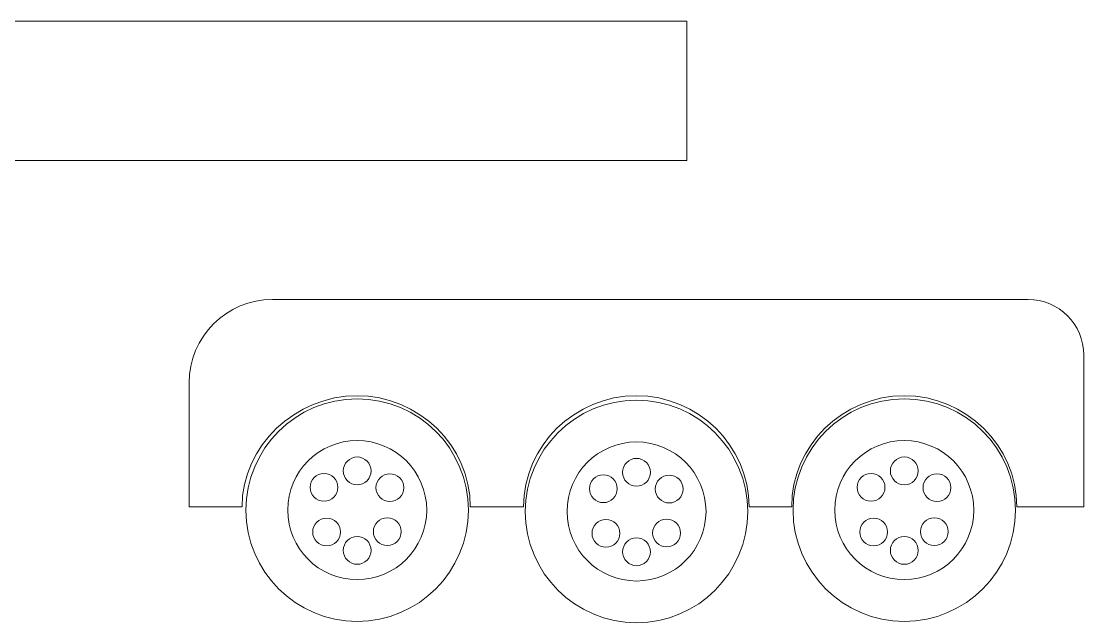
# Model space of a CAD drawing. Header units: millimetres. Extents: x -2444 to 3336, y -980 to 1690.
# Drawn here: x 1535.7 to 1917.9, y -151.4 to 64.9 of the extents above; entities that cross this region are included whole.
import ezdxf

# ---------------------------------------------------------------- set-up
doc = ezdxf.new("R2010")
doc.units = ezdxf.units.MM
doc.header["$MEASUREMENT"] = 0
doc.layers.add('Camada 1', color=7, linetype='Continuous')

msp = doc.modelspace()

# ---------------------------------------------------------------- linework, layer by layer
at = {"layer": 'Camada 1', "color": 250, "lineweight": 9}
msp.add_lwpolyline([(744.5454, 14.8885), (1775.1454, 14.8885), (1775.1454, 64.8885), (744.5454, 64.8885), (744.5454, 14.8885)], close=True, dxfattribs=at)
for centre, major_axis, ratio in [((1656.5572, -110.8548), (0, 40), 0.9999975), ((1757.023, -111.3548), (0, 40), 0.9999975), ((1853.3314, -110.8548), (0, 40), 0.9999975), ((1656.5571, -96.7548), (0, 5), 1), ((1757.0229, -97.2548), (0, 5), 1), ((1853.3313, -96.7548), (0, 5), 1), ((1644.6127, -102.6728), (0, 5), 1), ((1668.3087, -102.791), (0, 5), 1), ((1745.0785, -103.1728), (0, 5), 1), ((1768.7745, -103.291), (0, 5), 1), ((1841.3869, -102.6728), (0, 5), 1), ((1865.0829, -102.791), (0, 5), 1), ((1645.5545, -118.7212), (0, 5), 1), ((1667.3669, -118.603), (0, 5), 1), ((1746.0203, -119.2212), (0, 5), 1), ((1767.8327, -119.103), (0, 5), 1), ((1842.3287, -118.7212), (0, 5), 1), ((1864.1411, -118.603), (0, 5), 1), ((1656.5571, -125.3548), (0, 5), 1), ((1757.0229, -125.8548), (0, 5), 1), ((1853.3313, -125.3548), (0, 5), 1)]:
    msp.add_ellipse(centre, major_axis=major_axis, ratio=ratio, dxfattribs=at)
for points, knots in [([(1626.0896, -35.1115), (1626.0896, -35.1115), (1897.8843, -35.1115), (1897.8843, -35.1115), (1897.8843, -35.1115), (1908.8843, -35.1115), (1917.8843, -44.1115), (1917.8843, -55.1115), (1917.8843, -55.1115), (1917.8843, -55.1115), (1917.8843, -109.7255), (1917.8843, -109.7255), (1917.8843, -109.7255), (1917.8843, -109.7255), (1893.8295, -109.7255), (1893.8295, -109.7255), (1893.8295, -109.7255), (1893.8295, -87.6342), (1875.4209, -69.7255), (1853.3296, -69.7255), (1853.3296, -69.7255), (1831.2383, -69.7255), (1812.8295, -87.6342), (1812.8295, -109.7255), (1812.8295, -109.7255), (1812.8295, -109.7255), (1797.487, -109.7255), (1797.487, -109.7255), (1797.487, -109.7255), (1797.487, -87.6342), (1779.0784, -69.7255), (1756.9871, -69.7255), (1756.9871, -69.7255), (1734.8958, -69.7255), (1716.387, -87.6342), (1716.387, -109.7255), (1716.387, -109.7255), (1716.387, -109.7255), (1697.2383, -109.7255), (1697.2383, -109.7255), (1697.2383, -109.7255), (1697.2383, -87.6342), (1678.6297, -69.7255), (1656.5384, -69.7255), (1656.5384, -69.7255), (1634.4471, -69.7255), (1615.1383, -87.6342), (1615.1383, -109.7255), (1615.1383, -109.7255), (1615.1383, -109.7255), (1596.0896, -109.7255), (1596.0896, -109.7255), (1596.0896, -109.7255), (1596.0896, -109.7255), (1596.0896, -65.1115), (1596.0896, -65.1115), (1596.0896, -65.1115), (1596.0896, -48.6115), (1609.5896, -35.1115), (1626.0896, -35.1115)], [0, 0, 0, 0, 0.0625, 0.0625, 0.0625, 0.0625, 0.125, 0.125, 0.125, 0.125, 0.1875, 0.1875, 0.1875, 0.1875, 0.25, 0.25, 0.25, 0.25, 0.3125, 0.3125, 0.3125, 0.3125, 0.375, 0.375, 0.375, 0.375, 0.4375, 0.4375, 0.4375, 0.4375, 0.5, 0.5, 0.5, 0.5, 0.5625, 0.5625, 0.5625, 0.5625, 0.625, 0.625, 0.625, 0.625, 0.6875, 0.6875, 0.6875, 0.6875, 0.75, 0.75, 0.75, 0.75, 0.8125, 0.8125, 0.8125, 0.8125, 0.875, 0.875, 0.875, 0.875, 1, 1, 1, 1]), ([(1656.5572, -135.8548), (1642.7501, -135.8548), (1631.5571, -124.6619), (1631.5571, -110.8548), (1631.5571, -110.8548), (1631.5571, -97.0477), (1642.7501, -85.8548), (1656.5572, -85.8548), (1656.5572, -85.8548), (1670.3642, -85.8548), (1681.5571, -97.0477), (1681.5571, -110.8548), (1681.5571, -110.8548), (1681.5571, -124.6619), (1670.3642, -135.8548), (1656.5572, -135.8548)], [0, 0, 0, 0, 0.2, 0.2, 0.2, 0.2, 0.4, 0.4, 0.4, 0.4, 0.6, 0.6, 0.6, 0.6, 1, 1, 1, 1]), ([(1757.023, -136.3548), (1743.2159, -136.3548), (1732.0229, -125.1619), (1732.0229, -111.3548), (1732.0229, -111.3548), (1732.0229, -97.5477), (1743.2159, -86.3548), (1757.023, -86.3548), (1757.023, -86.3548), (1770.83, -86.3548), (1782.0229, -97.5477), (1782.0229, -111.3548), (1782.0229, -111.3548), (1782.0229, -125.1619), (1770.83, -136.3548), (1757.023, -136.3548)], [0, 0, 0, 0, 0.2, 0.2, 0.2, 0.2, 0.4, 0.4, 0.4, 0.4, 0.6, 0.6, 0.6, 0.6, 1, 1, 1, 1]), ([(1853.3314, -135.8548), (1839.5243, -135.8548), (1828.3313, -124.6619), (1828.3313, -110.8548), (1828.3313, -110.8548), (1828.3313, -97.0477), (1839.5243, -85.8548), (1853.3314, -85.8548), (1853.3314, -85.8548), (1867.1384, -85.8548), (1878.3313, -97.0477), (1878.3313, -110.8548), (1878.3313, -110.8548), (1878.3313, -124.6619), (1867.1384, -135.8548), (1853.3314, -135.8548)], [0, 0, 0, 0, 0.2, 0.2, 0.2, 0.2, 0.4, 0.4, 0.4, 0.4, 0.6, 0.6, 0.6, 0.6, 1, 1, 1, 1]), ([(1656.5571, -101.7548), (1653.7957, -101.7548), (1651.5571, -99.5162), (1651.5571, -96.7548), (1651.5571, -96.7548), (1651.5571, -93.9934), (1653.7957, -91.7548), (1656.5571, -91.7548), (1656.5571, -91.7548), (1659.3185, -91.7548), (1661.5571, -93.9934), (1661.5571, -96.7548), (1661.5571, -96.7548), (1661.5571, -99.5162), (1659.3185, -101.7548), (1656.5571, -101.7548)], [0, 0, 0, 0, 0.2, 0.2, 0.2, 0.2, 0.4, 0.4, 0.4, 0.4, 0.6, 0.6, 0.6, 0.6, 1, 1, 1, 1]), ([(1757.0229, -102.2548), (1754.2615, -102.2548), (1752.0229, -100.0162), (1752.0229, -97.2548), (1752.0229, -97.2548), (1752.0229, -94.4934), (1754.2615, -92.2548), (1757.0229, -92.2548), (1757.0229, -92.2548), (1759.7843, -92.2548), (1762.0229, -94.4934), (1762.0229, -97.2548), (1762.0229, -97.2548), (1762.0229, -100.0162), (1759.7843, -102.2548), (1757.0229, -102.2548)], [0, 0, 0, 0, 0.2, 0.2, 0.2, 0.2, 0.4, 0.4, 0.4, 0.4, 0.6, 0.6, 0.6, 0.6, 1, 1, 1, 1]), ([(1853.3313, -101.7548), (1850.5699, -101.7548), (1848.3313, -99.5162), (1848.3313, -96.7548), (1848.3313, -96.7548), (1848.3313, -93.9934), (1850.5699, -91.7548), (1853.3313, -91.7548), (1853.3313, -91.7548), (1856.0927, -91.7548), (1858.3313, -93.9934), (1858.3313, -96.7548), (1858.3313, -96.7548), (1858.3313, -99.5162), (1856.0927, -101.7548), (1853.3313, -101.7548)], [0, 0, 0, 0, 0.2, 0.2, 0.2, 0.2, 0.4, 0.4, 0.4, 0.4, 0.6, 0.6, 0.6, 0.6, 1, 1, 1, 1]), ([(1644.6127, -107.6728), (1647.3741, -107.6728), (1649.6127, -105.4342), (1649.6127, -102.6728), (1649.6127, -102.6728), (1649.6127, -99.9114), (1647.3741, -97.6728), (1644.6127, -97.6728), (1644.6127, -97.6728), (1641.8513, -97.6728), (1639.6127, -99.9114), (1639.6127, -102.6728), (1639.6127, -102.6728), (1639.6127, -105.4342), (1641.8513, -107.6728), (1644.6127, -107.6728)], [0, 0, 0, 0, 0.2, 0.2, 0.2, 0.2, 0.4, 0.4, 0.4, 0.4, 0.6, 0.6, 0.6, 0.6, 1, 1, 1, 1]), ([(1668.3087, -107.791), (1665.5473, -107.791), (1663.3087, -105.5524), (1663.3087, -102.791), (1663.3087, -102.791), (1663.3087, -100.0296), (1665.5473, -97.791), (1668.3087, -97.791), (1668.3087, -97.791), (1671.0701, -97.791), (1673.3087, -100.0296), (1673.3087, -102.791), (1673.3087, -102.791), (1673.3087, -105.5524), (1671.0701, -107.791), (1668.3087, -107.791)], [0, 0, 0, 0, 0.2, 0.2, 0.2, 0.2, 0.4, 0.4, 0.4, 0.4, 0.6, 0.6, 0.6, 0.6, 1, 1, 1, 1]), ([(1745.0785, -108.1728), (1747.8399, -108.1728), (1750.0785, -105.9342), (1750.0785, -103.1728), (1750.0785, -103.1728), (1750.0785, -100.4114), (1747.8399, -98.1728), (1745.0785, -98.1728), (1745.0785, -98.1728), (1742.3171, -98.1728), (1740.0785, -100.4114), (1740.0785, -103.1728), (1740.0785, -103.1728), (1740.0785, -105.9342), (1742.3171, -108.1728), (1745.0785, -108.1728)], [0, 0, 0, 0, 0.2, 0.2, 0.2, 0.2, 0.4, 0.4, 0.4, 0.4, 0.6, 0.6, 0.6, 0.6, 1, 1, 1, 1]), ([(1768.7745, -108.291), (1766.0131, -108.291), (1763.7745, -106.0524), (1763.7745, -103.291), (1763.7745, -103.291), (1763.7745, -100.5296), (1766.0131, -98.291), (1768.7745, -98.291), (1768.7745, -98.291), (1771.5359, -98.291), (1773.7745, -100.5296), (1773.7745, -103.291), (1773.7745, -103.291), (1773.7745, -106.0524), (1771.5359, -108.291), (1768.7745, -108.291)], [0, 0, 0, 0, 0.2, 0.2, 0.2, 0.2, 0.4, 0.4, 0.4, 0.4, 0.6, 0.6, 0.6, 0.6, 1, 1, 1, 1]), ([(1841.3869, -107.6728), (1844.1483, -107.6728), (1846.3869, -105.4342), (1846.3869, -102.6728), (1846.3869, -102.6728), (1846.3869, -99.9114), (1844.1483, -97.6728), (1841.3869, -97.6728), (1841.3869, -97.6728), (1838.6255, -97.6728), (1836.3869, -99.9114), (1836.3869, -102.6728), (1836.3869, -102.6728), (1836.3869, -105.4342), (1838.6255, -107.6728), (1841.3869, -107.6728)], [0, 0, 0, 0, 0.2, 0.2, 0.2, 0.2, 0.4, 0.4, 0.4, 0.4, 0.6, 0.6, 0.6, 0.6, 1, 1, 1, 1]), ([(1865.0829, -107.791), (1862.3215, -107.791), (1860.0829, -105.5524), (1860.0829, -102.791), (1860.0829, -102.791), (1860.0829, -100.0296), (1862.3215, -97.791), (1865.0829, -97.791), (1865.0829, -97.791), (1867.8443, -97.791), (1870.0829, -100.0296), (1870.0829, -102.791), (1870.0829, -102.791), (1870.0829, -105.5524), (1867.8443, -107.791), (1865.0829, -107.791)], [0, 0, 0, 0, 0.2, 0.2, 0.2, 0.2, 0.4, 0.4, 0.4, 0.4, 0.6, 0.6, 0.6, 0.6, 1, 1, 1, 1]), ([(1645.5545, -113.7212), (1642.7931, -113.7212), (1640.5545, -115.9598), (1640.5545, -118.7212), (1640.5545, -118.7212), (1640.5545, -121.4826), (1642.7931, -123.7212), (1645.5545, -123.7212), (1645.5545, -123.7212), (1648.3159, -123.7212), (1650.5545, -121.4826), (1650.5545, -118.7212), (1650.5545, -118.7212), (1650.5545, -115.9598), (1648.3159, -113.7212), (1645.5545, -113.7212)], [0, 0, 0, 0, 0.2, 0.2, 0.2, 0.2, 0.4, 0.4, 0.4, 0.4, 0.6, 0.6, 0.6, 0.6, 1, 1, 1, 1]), ([(1667.3669, -113.603), (1670.1283, -113.603), (1672.3669, -115.8416), (1672.3669, -118.603), (1672.3669, -118.603), (1672.3669, -121.3644), (1670.1283, -123.603), (1667.3669, -123.603), (1667.3669, -123.603), (1664.6055, -123.603), (1662.3669, -121.3644), (1662.3669, -118.603), (1662.3669, -118.603), (1662.3669, -115.8416), (1664.6055, -113.603), (1667.3669, -113.603)], [0, 0, 0, 0, 0.2, 0.2, 0.2, 0.2, 0.4, 0.4, 0.4, 0.4, 0.6, 0.6, 0.6, 0.6, 1, 1, 1, 1]), ([(1746.0203, -114.2212), (1743.2589, -114.2212), (1741.0203, -116.4598), (1741.0203, -119.2212), (1741.0203, -119.2212), (1741.0203, -121.9826), (1743.2589, -124.2212), (1746.0203, -124.2212), (1746.0203, -124.2212), (1748.7817, -124.2212), (1751.0203, -121.9826), (1751.0203, -119.2212), (1751.0203, -119.2212), (1751.0203, -116.4598), (1748.7817, -114.2212), (1746.0203, -114.2212)], [0, 0, 0, 0, 0.2, 0.2, 0.2, 0.2, 0.4, 0.4, 0.4, 0.4, 0.6, 0.6, 0.6, 0.6, 1, 1, 1, 1]), ([(1767.8327, -114.103), (1770.5941, -114.103), (1772.8327, -116.3416), (1772.8327, -119.103), (1772.8327, -119.103), (1772.8327, -121.8644), (1770.5941, -124.103), (1767.8327, -124.103), (1767.8327, -124.103), (1765.0713, -124.103), (1762.8327, -121.8644), (1762.8327, -119.103), (1762.8327, -119.103), (1762.8327, -116.3416), (1765.0713, -114.103), (1767.8327, -114.103)], [0, 0, 0, 0, 0.2, 0.2, 0.2, 0.2, 0.4, 0.4, 0.4, 0.4, 0.6, 0.6, 0.6, 0.6, 1, 1, 1, 1]), ([(1842.3287, -113.7212), (1839.5673, -113.7212), (1837.3287, -115.9598), (1837.3287, -118.7212), (1837.3287, -118.7212), (1837.3287, -121.4826), (1839.5673, -123.7212), (1842.3287, -123.7212), (1842.3287, -123.7212), (1845.0901, -123.7212), (1847.3287, -121.4826), (1847.3287, -118.7212), (1847.3287, -118.7212), (1847.3287, -115.9598), (1845.0901, -113.7212), (1842.3287, -113.7212)], [0, 0, 0, 0, 0.2, 0.2, 0.2, 0.2, 0.4, 0.4, 0.4, 0.4, 0.6, 0.6, 0.6, 0.6, 1, 1, 1, 1]), ([(1864.1411, -113.603), (1866.9025, -113.603), (1869.1411, -115.8416), (1869.1411, -118.603), (1869.1411, -118.603), (1869.1411, -121.3644), (1866.9025, -123.603), (1864.1411, -123.603), (1864.1411, -123.603), (1861.3797, -123.603), (1859.1411, -121.3644), (1859.1411, -118.603), (1859.1411, -118.603), (1859.1411, -115.8416), (1861.3797, -113.603), (1864.1411, -113.603)], [0, 0, 0, 0, 0.2, 0.2, 0.2, 0.2, 0.4, 0.4, 0.4, 0.4, 0.6, 0.6, 0.6, 0.6, 1, 1, 1, 1]), ([(1656.5571, -130.3548), (1653.7957, -130.3548), (1651.5571, -128.1162), (1651.5571, -125.3548), (1651.5571, -125.3548), (1651.5571, -122.5934), (1653.7957, -120.3548), (1656.5571, -120.3548), (1656.5571, -120.3548), (1659.3185, -120.3548), (1661.5571, -122.5934), (1661.5571, -125.3548), (1661.5571, -125.3548), (1661.5571, -128.1162), (1659.3185, -130.3548), (1656.5571, -130.3548)], [0, 0, 0, 0, 0.2, 0.2, 0.2, 0.2, 0.4, 0.4, 0.4, 0.4, 0.6, 0.6, 0.6, 0.6, 1, 1, 1, 1]), ([(1757.0229, -130.8548), (1754.2615, -130.8548), (1752.0229, -128.6162), (1752.0229, -125.8548), (1752.0229, -125.8548), (1752.0229, -123.0934), (1754.2615, -120.8548), (1757.0229, -120.8548), (1757.0229, -120.8548), (1759.7843, -120.8548), (1762.0229, -123.0934), (1762.0229, -125.8548), (1762.0229, -125.8548), (1762.0229, -128.6162), (1759.7843, -130.8548), (1757.0229, -130.8548)], [0, 0, 0, 0, 0.2, 0.2, 0.2, 0.2, 0.4, 0.4, 0.4, 0.4, 0.6, 0.6, 0.6, 0.6, 1, 1, 1, 1]), ([(1853.3313, -130.3548), (1850.5699, -130.3548), (1848.3313, -128.1162), (1848.3313, -125.3548), (1848.3313, -125.3548), (1848.3313, -122.5934), (1850.5699, -120.3548), (1853.3313, -120.3548), (1853.3313, -120.3548), (1856.0927, -120.3548), (1858.3313, -122.5934), (1858.3313, -125.3548), (1858.3313, -125.3548), (1858.3313, -128.1162), (1856.0927, -130.3548), (1853.3313, -130.3548)], [0, 0, 0, 0, 0.2, 0.2, 0.2, 0.2, 0.4, 0.4, 0.4, 0.4, 0.6, 0.6, 0.6, 0.6, 1, 1, 1, 1])]:
    msp.add_open_spline(points, degree=3, knots=knots, dxfattribs=at)

doc.saveas('drawing.dxf')
